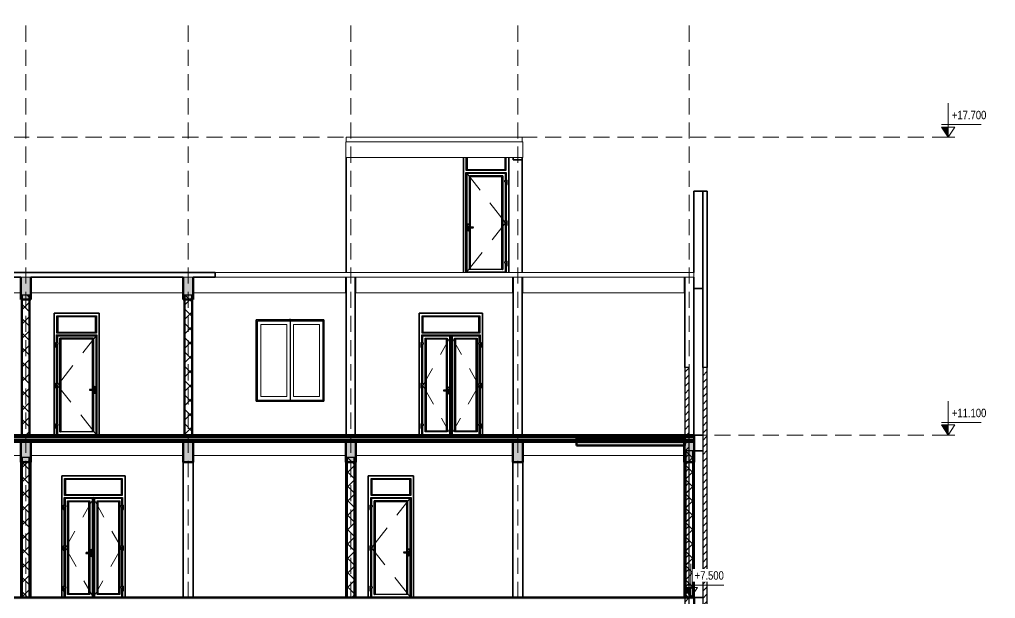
# Model space of a CAD drawing. Header units: millimetres. Extents: x -31177 to 43935, y -145912 to 20306.
# Drawn here: x 22312 to 43935, y 7480 to 20306 of the extents above; entities that cross this region are included whole.
import ezdxf

# ---------------------------------------------------------------- set-up
doc = ezdxf.new("R2010")
doc.units = ezdxf.units.MM
doc.linetypes.add('Centre', pattern=[2381.25, 476.25, -357.1875, 1190.625, -357.1875])
doc.linetypes.add('Hidden', pattern=[535.78125, 357.1875, -178.59375])
for name, color, linetype, lineweight in [('A-DOOR', 2, 'Continuous', 25), ('A-FLOR', 7, 'Continuous', 18), ('A-FLOR-HRAL', 2, 'Continuous', 18), ('A-FLOR-LEVL', 8, 'Continuous', 9), ('A-FLOR-MCUT', 7, 'Continuous', 50), ('A-FLOR-PATT', 8, 'Continuous', 50), ('A-GLAZ', 4, 'Continuous', 25), ('A-WALL', 7, 'Continuous', 35), ('A-WALL-PATT', 8, 'Continuous', 25), ('S-BEAM', 7, 'Continuous', 18), ('S-COLS', 7, 'Continuous', 35), ('S-FNDN', 7, 'Continuous', 18), ('S-GRID', 1, 'Continuous', 9), ('S-STRS', 2, 'Continuous', 25)]:
    doc.layers.add(name, color=color, linetype=linetype, lineweight=lineweight)
doc.styles.add('Arial', font='arial.ttf', dxfattribs={"width": 0.8, "height": 187.5})
pattern_1 = [(45, (3970.77, 5345.39), (-79.5495, 79.5495), [])]
pattern_2 = [(0, (3970.77, 5345.385), (304.8, 76.2), [25.146, -203.454, 25.146, -203.454, -1219.2]), (0, (3970.77, 5345.385), (304.8, 76.2), [-457.2, 25.146, -432.054, 25.146, -203.454, -533.4]), (0, (3970.77, 5345.385), (304.8, 76.2), [-1143, 25.146, -127.254, 25.146, -355.854]), (120, (4085.07, 5383.485), (-218.39114, 225.86454), [25.146, -203.454, 25.146, -203.454, -1219.2]), (120, (4085.07, 5383.485), (-218.39114, 225.86454), [-457.2, 25.146, -432.054, 25.146, -203.454, -533.4]), (120, (4085.07, 5383.485), (-218.39114, 225.86454), [-1143, 25.146, -127.254, 25.146, -355.854]), (240, (4123.17, 5535.885), (-86.40886, -302.06454), [25.146, -203.454, 25.146, -203.454, -1219.2]), (240, (4123.17, 5535.885), (-86.40886, -302.06454), [-457.2, 25.146, -432.054, 25.146, -203.454, -533.4]), (240, (4123.17, 5535.885), (-86.40886, -302.06454), [-1143, 25.146, -127.254, 25.146, -355.854])]
pattern_3 = [(45, (3970.77, 5345.39), (-159.099, 159.099), []), (135, (3970.77, 5345.39), (-159.099, -159.099), [])]

# ---------------------------------------------------------------- blocks, each defined once
blk = doc.blocks.new('CỬA 2 CÁNH EROWINDOW_có ô chết_ - D2_1400x2200-2413861-MẶT CẮT 1-1')
at = {"layer": 'A-DOOR'}
for p, q in [((1811, 2639), (3089, 2639)), ((1811, 2261), (1811, 2639)), ((1811, 2261), (1811, 2639)), ((1811, 2639), (3089, 2639)), ((1821, 2629), (1831, 2619)), ((1821, 2629), (1821, 2271)), ((3079, 2629), (1821, 2629)), ((3069, 2619), (1831, 2619)), ((1831, 2619), (1831, 2281)), ((3079, 2629), (3069, 2619)), ((3069, 2281), (3069, 2619)), ((3079, 2271), (3079, 2629)), ((3089, 2639), (3089, 2261)), ((3089, 2639), (3089, 2261)), ((1813, 2210), (1803, 2220)), ((1803, 2050), (1803, 2220)), ((1803, 2220), (2446, 2220)), ((3089, 2261), (1811, 2261)), ((3089, 2261), (1811, 2261)), ((2436, 2210), (1813, 2210)), ((1813, 2050), (1813, 2210)), ((1821, 2271), (1831, 2281)), ((1821, 2271), (3079, 2271)), ((1823, 2050), (1823, 2200)), ((1823, 2200), (2426, 2200)), ((2426, 2200), (1823, 2200)), ((1823, 2200), (1823, 2050)), ((1831, 2281), (3069, 2281)), ((2426, 2200), (2426, 15)), ((2426, 15), (2426, 2200)), ((2436, 2210), (2446, 2220)), ((2436, 15), (2436, 2210)), ((2446, 2220), (2446, 15)), ((2446, 2200), (2454, 2200)), ((2446, 2200), (2454, 2200)), ((2464, 2210), (2454, 2220)), ((2454, 15), (2454, 2220)), ((2454, 2220), (3097, 2220)), ((3087, 2210), (2464, 2210)), ((2464, 15), (2464, 2210)), ((2474, 15), (2474, 2200)), ((2474, 2200), (3077, 2200)), ((2474, 2200), (2474, 15)), ((3077, 2200), (2474, 2200)), ((3069, 2281), (3079, 2271)), ((3077, 2200), (3077, 2050)), ((3077, 2050), (3077, 2200)), ((3087, 2210), (3097, 2220)), ((3087, 2050), (3087, 2210)), ((3097, 2220), (3097, 2050)), ((1783, 2050), (1823, 2050)), ((1783, 2050), (1783, 2002)), ((1823, 2002), (1783, 2002)), ((1783, 1998), (1783, 1950)), ((1783, 1998), (1803, 1998)), ((1783, 1950), (1803, 1950)), ((1785, 2002), (1785, 1998)), ((1800, 1998), (1800, 2002)), ((1803, 2002), (1803, 2050)), ((1803, 1150), (1803, 2002)), ((1803, 1950), (1803, 1998)), ((1813, 1150), (1813, 2002)), ((1823, 1150), (1823, 2002)), ((1823, 2002), (1823, 1150)), ((1833, 2040), (1833, 2012)), ((1879, 2144), (2370, 2144)), ((1879, 71), (1879, 2144)), ((1879, 71), (1879, 2144)), ((1879, 2144), (2370, 2144)), ((1889, 2134), (1899, 2124)), ((2360, 2134), (1889, 2134)), ((1889, 2134), (1889, 81)), ((2350, 2124), (1899, 2124)), ((1899, 2124), (1899, 91)), ((2350, 2124), (2360, 2134)), ((2350, 995), (2350, 2124)), ((2360, 995), (2360, 2134)), ((2370, 2144), (2370, 1000)), ((2370, 2144), (2370, 1000)), ((2530, 2144), (3033, 2144)), ((2530, 71), (2530, 2144)), ((2530, 2144), (3033, 2144)), ((2530, 71), (2530, 2144)), ((2540, 2134), (2550, 2124)), ((3023, 2134), (2540, 2134)), ((2540, 2134), (2540, 81)), ((3013, 2124), (2550, 2124)), ((2550, 2124), (2550, 91)), ((3013, 2124), (3023, 2134)), ((3013, 91), (3013, 2124)), ((3023, 81), (3023, 2134)), ((3033, 2144), (3033, 71)), ((3033, 2144), (3033, 71)), ((3067, 2012), (3067, 2040)), ((3077, 2050), (3117, 2050)), ((3117, 2002), (3077, 2002)), ((3077, 2002), (3077, 1150)), ((3077, 1150), (3077, 2002)), ((3087, 1150), (3087, 2002)), ((3097, 2050), (3097, 2002)), ((3097, 2002), (3097, 1150)), ((3097, 1998), (3097, 1950)), ((3097, 1998), (3117, 1998)), ((3097, 1950), (3117, 1950)), ((3099, 2002), (3099, 1998)), ((3114, 1998), (3114, 2002)), ((3117, 2002), (3117, 2050)), ((3117, 1950), (3117, 1998)), ((1783, 1150), (1823, 1150)), ((1783, 1150), (1783, 1102)), ((1823, 1102), (1783, 1102)), ((1783, 1098), (1783, 1050)), ((1783, 1098), (1803, 1098)), ((1785, 1102), (1785, 1098)), ((1800, 1098), (1800, 1102)), ((1803, 1102), (1803, 1150)), ((1803, 250), (1803, 1102)), ((1803, 1050), (1803, 1098)), ((1813, 250), (1813, 1102)), ((1823, 250), (1823, 1102)), ((1823, 1102), (1823, 250)), ((1833, 1140), (1833, 1112)), ((3067, 1112), (3067, 1140)), ((3077, 1150), (3117, 1150)), ((3117, 1102), (3077, 1102)), ((3077, 1102), (3077, 250)), ((3077, 250), (3077, 1102)), ((3087, 250), (3087, 1102)), ((3097, 1150), (3097, 1102)), ((3097, 1102), (3097, 250)), ((3097, 1098), (3097, 1050)), ((3097, 1098), (3117, 1098)), ((3099, 1102), (3099, 1098)), ((3114, 1098), (3114, 1102)), ((3117, 1102), (3117, 1150)), ((3117, 1050), (3117, 1098)), ((1783, 1050), (1803, 1050)), ((2360, 995), (2290, 995)), ((2361, 991), (2290, 991)), ((2290, 983), (2361, 983)), ((2290, 979), (2360, 979)), ((2350, 91), (2350, 979)), ((2370, 1000), (2360, 995)), ((2360, 979), (2370, 974)), ((2360, 81), (2360, 979)), ((2371, 996), (2361, 991)), ((2361, 983), (2371, 978)), ((2396, 1000), (2370, 1000)), ((2370, 974), (2396, 974)), ((2370, 974), (2370, 71)), ((2370, 974), (2370, 71)), ((2396, 996), (2371, 996)), ((2371, 978), (2396, 978)), ((2376, 1042), (2376, 1000)), ((2376, 974), (2376, 932)), ((2391, 947), (2391, 958)), ((2393, 960), (2398, 960)), ((2393, 940), (2393, 945)), ((2393, 945), (2393, 940)), ((2398, 945), (2398, 940)), ((2398, 940), (2398, 945)), ((2400, 958), (2400, 947)), ((2416, 932), (2416, 1042)), ((3097, 1050), (3117, 1050)), ((1783, 250), (1823, 250)), ((1783, 250), (1783, 202)), ((1803, 202), (1803, 250)), ((1833, 240), (1833, 212)), ((3067, 212), (3067, 240)), ((3077, 250), (3117, 250)), ((3097, 250), (3097, 202)), ((3117, 202), (3117, 250)), ((1823, 202), (1783, 202)), ((1783, 198), (1783, 150)), ((1783, 198), (1803, 198)), ((1783, 150), (1803, 150)), ((1785, 202), (1785, 198)), ((1800, 198), (1800, 202)), ((1803, 15), (1803, 202)), ((1803, 150), (1803, 198)), ((1813, 15), (1803, 15)), ((1811, 0), (1811, 15)), ((1813, 15), (1813, 202)), ((1823, 15), (1813, 15)), ((1823, 15), (1823, 202)), ((1823, 202), (1823, 15)), ((1823, 15), (2426, 15)), ((1831, 0), (1831, 15)), ((2370, 71), (1879, 71)), ((2370, 71), (1879, 71)), ((1889, 81), (1899, 91)), ((1889, 81), (2360, 81)), ((1899, 91), (2350, 91)), ((2360, 81), (2350, 91)), ((2426, 15), (2436, 15)), ((2446, 15), (2436, 15)), ((2454, 15), (2446, 15)), ((2464, 15), (2454, 15)), ((2474, 15), (2464, 15)), ((2474, 15), (3077, 15)), ((3033, 71), (2530, 71)), ((3033, 71), (2530, 71)), ((2540, 81), (2550, 91)), ((2540, 81), (3023, 81)), ((2550, 91), (3013, 91)), ((3023, 81), (3013, 91)), ((3069, 0), (3069, 15)), ((3117, 202), (3077, 202)), ((3077, 202), (3077, 15)), ((3077, 15), (3077, 202)), ((3077, 15), (3087, 15)), ((3087, 15), (3087, 202)), ((3097, 15), (3087, 15)), ((3089, 15), (3089, 0)), ((3097, 202), (3097, 15)), ((3097, 198), (3097, 150)), ((3097, 198), (3117, 198)), ((3097, 150), (3117, 150)), ((3099, 202), (3099, 198)), ((3114, 198), (3114, 202)), ((3117, 150), (3117, 198))]:
    blk.add_line(p, q, dxfattribs=at)
at = {"layer": 'A-DOOR', "linetype": 'Centre', "lineweight": 18}
for p, q in [((2450, 2200), (1831, 1100)), ((2450, 2200), (3069, 1100)), ((1831, 1100), (2450, 0)), ((3069, 1100), (2450, 0))]:
    blk.add_line(p, q, dxfattribs=at)
at = {"layer": 'A-DOOR', "flags": 128}
for points in [[(2290, 995), (2290, 995), (2289, 995), (2289, 995), (2289, 995), (2288, 995), (2288, 995), (2288, 995), (2287, 994), (2287, 994), (2287, 994), (2287, 994), (2286, 994), (2286, 994), (2286, 994), (2285, 993), (2285, 993), (2285, 993), (2285, 993), (2284, 993), (2284, 992), (2284, 992), (2284, 992), (2284, 992), (2283, 991), (2283, 991), (2283, 991), (2283, 991), (2283, 990), (2283, 990), (2282, 990), (2282, 989), (2282, 989), (2282, 989), (2282, 989), (2282, 988), (2282, 988), (2282, 988), (2282, 987), (2282, 987), (2282, 987), (2282, 986), (2282, 986), (2282, 986), (2282, 985), (2282, 985), (2282, 985), (2282, 984), (2282, 984), (2283, 984), (2283, 984), (2283, 983), (2283, 983), (2283, 983), (2283, 982), (2283, 982), (2284, 982), (2284, 982), (2284, 981), (2284, 981), (2285, 981), (2285, 981), (2285, 981), (2285, 980), (2286, 980), (2286, 980), (2286, 980), (2286, 980), (2287, 980), (2287, 979), (2287, 979), (2288, 979), (2288, 979), (2288, 979), (2288, 979), (2289, 979), (2289, 979), (2289, 979), (2290, 979), (2290, 979)], [(2396, 974), (2396, 974), (2397, 974), (2397, 974), (2398, 974), (2399, 974), (2399, 974), (2400, 974), (2400, 975), (2400, 975), (2401, 975), (2401, 975), (2402, 975), (2402, 976), (2403, 976), (2403, 976), (2404, 976), (2404, 977), (2404, 977), (2405, 977), (2405, 978), (2406, 978), (2406, 979), (2406, 979), (2407, 979), (2407, 980), (2407, 980), (2407, 981), (2408, 981), (2408, 982), (2408, 982), (2408, 983), (2408, 983), (2409, 984), (2409, 984), (2409, 985), (2409, 985), (2409, 986), (2409, 986), (2409, 987), (2409, 987), (2409, 988), (2409, 988), (2409, 989), (2409, 989), (2409, 990), (2408, 990), (2408, 991), (2408, 991), (2408, 992), (2408, 992), (2408, 993), (2407, 993), (2407, 994), (2407, 994), (2406, 995), (2406, 995), (2406, 995), (2405, 996), (2405, 996), (2405, 996), (2404, 997), (2404, 997), (2403, 997), (2403, 998), (2403, 998), (2402, 998), (2402, 998), (2401, 999), (2401, 999), (2400, 999), (2400, 999), (2399, 999), (2399, 1000), (2398, 1000), (2398, 1000), (2397, 1000), (2397, 1000), (2396, 1000), (2396, 1000)]]:
    blk.add_lwpolyline(points, dxfattribs=at)
at = {"layer": 'A-DOOR'}
for centre, radius, start, end in [((1823, 2040), 10, 360, 90), ((1823, 2040), 10, 30, 90), ((1823, 2012), 10, 270, 0), ((1823, 2012), 10, 270, 300), ((1823, 2012), 10, 315, 345), ((3077, 2040), 10, 90, 180), ((3077, 2040), 10, 150, 180), ((3077, 2012), 10, 180, 270), ((3077, 2012), 10, 195, 225), ((1823, 1140), 10, 0, 90), ((1823, 1140), 10, 30, 90), ((1823, 1112), 10, 270, 0), ((1823, 1112), 10, 270, 300), ((1823, 1112), 10, 315, 345), ((3077, 1140), 10, 90, 180), ((3077, 1140), 10, 150, 180), ((3077, 1112), 10, 180, 270), ((3077, 1112), 10, 195, 225), ((2290, 987), 3.66, 90, 270), ((2396, 1042), 20, 0, 180), ((2396, 932), 20, 180, 360), ((2396, 987), 15, 360, 120.3216), ((2396, 987), 15, 239.6784, 0), ((2396, 987), 15, 105, 110.0431), ((2396, 987), 15, 249.9569, 255), ((2393, 958), 2.04, 90, 180), ((2393, 947), 1.99, 180, 268.9596), ((2393, 947), 1.99, 224.4798, 268.9596), ((2396, 1050), 3, 360, 180), ((2396, 1050), 3, 180, 360), ((2396, 987), 3.02, 0, 180), ((2396, 987), 3.02, 135, 150), ((2396, 987), 3.02, 180, 0), ((2396, 987), 3.02, 210, 225), ((2396, 940), 2.5, 180, 0), ((2396, 925), 3, 0, 180), ((2396, 925), 3, 180, 0), ((2396, 987), 15, 90, 95.2302), ((2396, 987), 15, 264.7698, 270), ((2396, 987), 8.66, 270, 90), ((2396, 987), 15, 75, 80.3895), ((2396, 987), 15, 279.6105, 285), ((2398, 958), 2.04, 0, 90), ((2398, 947), 1.99, 271.0404, 0), ((2398, 947), 1.99, 271.0404, 315.5202), ((2396, 987), 15, 60, 65.5028), ((2396, 987), 15, 294.4972, 300), ((2396, 987), 15, 45, 50.5307), ((2396, 987), 15, 309.4693, 315), ((1823, 240), 10, 0, 90), ((1823, 240), 10, 30, 90), ((3077, 240), 10, 90, 180), ((3077, 240), 10, 150, 180), ((1823, 212), 10, 270, 0), ((1823, 212), 10, 270, 300), ((1823, 212), 10, 315, 345), ((3077, 212), 10, 180, 270), ((3077, 212), 10, 195, 225)]:
    blk.add_arc(centre, radius, start, end, dxfattribs=at)
for points in [[(2361, 991), (2361, 991), (2361, 992), (2361, 993), (2360, 994), (2360, 995), (2360, 995)], [(2361, 983), (2361, 983), (2361, 982), (2361, 981), (2360, 979), (2360, 979), (2360, 979)], [(2371, 996), (2371, 996), (2371, 997), (2371, 998), (2370, 999), (2370, 1000), (2370, 1000)], [(2371, 978), (2371, 978), (2371, 977), (2371, 976), (2370, 974), (2370, 974), (2370, 974)]]:
    blk.add_open_spline(points, degree=3, knots=[0, 0, 0, 0, 0.166667, 0.333333, 0.666667, 1, 1, 1, 1], dxfattribs=at)
blk = doc.blocks.new('CỬA 1 CÁNH EROWINDOW_có ô chết_ - D4_1000x2200-V12-MẶT CẮT 1-1')
at = {"layer": 'A-DOOR'}
for p, q in [((30101, 10139), (30979, 10139)), ((30101, 9761), (30101, 10139)), ((30101, 9761), (30101, 10139)), ((30101, 10139), (30979, 10139)), ((30111, 10129), (30121, 10119)), ((30969, 10129), (30111, 10129)), ((30111, 10129), (30111, 9771)), ((30959, 10119), (30121, 10119)), ((30121, 10119), (30121, 9781)), ((30959, 10119), (30969, 10129)), ((30959, 9781), (30959, 10119)), ((30969, 9771), (30969, 10129)), ((30979, 10139), (30979, 9761)), ((30979, 10139), (30979, 9761)), ((30979, 9761), (30101, 9761)), ((30979, 9761), (30101, 9761)), ((30111, 9771), (30121, 9781)), ((30111, 9771), (30969, 9771)), ((30121, 9781), (30959, 9781)), ((30969, 9771), (30959, 9781)), ((30073, 9550), (30113, 9550)), ((30073, 9550), (30073, 9502)), ((30103, 9710), (30093, 9720)), ((30093, 9550), (30093, 9720)), ((30093, 9720), (30987, 9720)), ((30093, 9502), (30093, 9550)), ((30977, 9710), (30103, 9710)), ((30103, 9550), (30103, 9710)), ((30113, 9550), (30113, 9700)), ((30113, 9700), (30967, 9700)), ((30113, 9700), (30113, 9550)), ((30967, 9700), (30113, 9700)), ((30123, 9540), (30123, 9512)), ((30911, 9644), (30169, 9644)), ((30169, 9644), (30169, 7571)), ((30169, 9644), (30911, 9644)), ((30169, 7571), (30169, 9644)), ((30179, 7571), (30179, 9634)), ((30179, 9634), (30901, 9634)), ((30179, 9634), (30189, 9624)), ((30891, 9624), (30189, 9624)), ((30189, 9624), (30189, 7571)), ((30901, 9634), (30891, 9624)), ((30891, 8508), (30891, 9624)), ((30901, 8508), (30901, 9634)), ((30911, 9644), (30911, 8513)), ((30911, 9644), (30911, 8513)), ((30967, 9700), (30967, 7515)), ((30967, 7515), (30967, 9700)), ((30977, 9710), (30987, 9720)), ((30977, 7515), (30977, 9710)), ((30987, 9720), (30987, 7515)), ((30113, 9502), (30073, 9502)), ((30073, 9498), (30073, 9450)), ((30073, 9498), (30093, 9498)), ((30073, 9450), (30093, 9450)), ((30076, 9502), (30076, 9498)), ((30091, 9498), (30091, 9502)), ((30093, 8650), (30093, 9502)), ((30093, 9450), (30093, 9498)), ((30103, 8650), (30103, 9502)), ((30113, 8650), (30113, 9502)), ((30113, 9502), (30113, 8650)), ((30073, 8650), (30113, 8650)), ((30073, 8650), (30073, 8602)), ((30093, 8602), (30093, 8650)), ((30113, 8602), (30073, 8602)), ((30073, 8598), (30073, 8550)), ((30073, 8598), (30093, 8598)), ((30073, 8550), (30093, 8550)), ((30076, 8602), (30076, 8598)), ((30091, 8598), (30091, 8602)), ((30093, 7750), (30093, 8602)), ((30093, 8550), (30093, 8598)), ((30103, 7750), (30103, 8602)), ((30113, 7750), (30113, 8602)), ((30113, 8602), (30113, 7750)), ((30123, 8640), (30123, 8612)), ((30901, 8508), (30831, 8508)), ((30902, 8504), (30831, 8504)), ((30831, 8496), (30902, 8496)), ((30831, 8492), (30901, 8492)), ((30891, 7571), (30891, 8492)), ((30911, 8513), (30901, 8508)), ((30901, 8492), (30911, 8487)), ((30901, 7571), (30901, 8492)), ((30912, 8509), (30902, 8504)), ((30902, 8496), (30912, 8491)), ((30937, 8513), (30911, 8513)), ((30911, 8487), (30937, 8487)), ((30911, 8487), (30911, 7571)), ((30911, 8487), (30911, 7571)), ((30937, 8509), (30912, 8509)), ((30912, 8491), (30937, 8491)), ((30917, 8555), (30917, 8513)), ((30917, 8487), (30917, 8445)), ((30933, 8460), (30933, 8471)), ((30934, 8453), (30934, 8458)), ((30934, 8458), (30934, 8453)), ((30935, 8473), (30939, 8473)), ((30940, 8458), (30940, 8453)), ((30940, 8453), (30940, 8458)), ((30941, 8471), (30941, 8460)), ((30957, 8445), (30957, 8555)), ((30073, 7750), (30113, 7750)), ((30073, 7750), (30073, 7702)), ((30113, 7702), (30073, 7702)), ((30073, 7698), (30073, 7650)), ((30073, 7698), (30093, 7698)), ((30073, 7650), (30093, 7650)), ((30076, 7702), (30076, 7698)), ((30091, 7698), (30091, 7702)), ((30093, 7702), (30093, 7750)), ((30093, 7515), (30093, 7702)), ((30093, 7650), (30093, 7698)), ((30103, 7515), (30103, 7702)), ((30113, 7515), (30113, 7702)), ((30113, 7702), (30113, 7515)), ((30123, 7740), (30123, 7712)), ((30169, 7571), (30179, 7571)), ((30911, 7571), (30169, 7571)), ((30911, 7571), (30901, 7571)), ((30103, 7515), (30093, 7515)), ((30101, 7500), (30101, 7515)), ((30113, 7515), (30103, 7515)), ((30113, 7515), (30967, 7515)), ((30121, 7500), (30121, 7515)), ((30959, 7500), (30959, 7515)), ((30967, 7515), (30977, 7515)), ((30987, 7515), (30977, 7515)), ((30979, 7515), (30979, 7500))]:
    blk.add_line(p, q, dxfattribs=at)
at = {"layer": 'A-DOOR', "linetype": 'Centre', "lineweight": 18}
for p, q in [((30967, 9700), (30113, 8600)), ((30113, 8600), (30967, 7515))]:
    blk.add_line(p, q, dxfattribs=at)
at = {"layer": 'A-DOOR', "flags": 128}
for points in [[(30831, 8508), (30831, 8508), (30830, 8508), (30830, 8508), (30830, 8508), (30829, 8508), (30829, 8508), (30829, 8508), (30828, 8508), (30828, 8507), (30828, 8507), (30828, 8507), (30827, 8507), (30827, 8507), (30827, 8507), (30826, 8507), (30826, 8506), (30826, 8506), (30826, 8506), (30825, 8506), (30825, 8506), (30825, 8505), (30825, 8505), (30825, 8505), (30824, 8505), (30824, 8504), (30824, 8504), (30824, 8504), (30824, 8503), (30824, 8503), (30824, 8503), (30823, 8503), (30823, 8502), (30823, 8502), (30823, 8502), (30823, 8501), (30823, 8501), (30823, 8501), (30823, 8500), (30823, 8500), (30823, 8500), (30823, 8499), (30823, 8499), (30823, 8499), (30823, 8498), (30823, 8498), (30823, 8498), (30823, 8498), (30823, 8497), (30824, 8497), (30824, 8497), (30824, 8496), (30824, 8496), (30824, 8496), (30824, 8496), (30825, 8495), (30825, 8495), (30825, 8495), (30825, 8495), (30825, 8494), (30826, 8494), (30826, 8494), (30826, 8494), (30826, 8493), (30827, 8493), (30827, 8493), (30827, 8493), (30827, 8493), (30828, 8493), (30828, 8493), (30828, 8492), (30829, 8492), (30829, 8492), (30829, 8492), (30830, 8492), (30830, 8492), (30830, 8492), (30831, 8492), (30831, 8492), (30831, 8492)], [(30937, 8487), (30938, 8487), (30938, 8487), (30939, 8487), (30939, 8487), (30940, 8487), (30940, 8487), (30941, 8488), (30941, 8488), (30942, 8488), (30942, 8488), (30943, 8488), (30943, 8488), (30943, 8489), (30944, 8489), (30944, 8489), (30945, 8490), (30945, 8490), (30946, 8490), (30946, 8491), (30946, 8491), (30947, 8491), (30947, 8492), (30947, 8492), (30948, 8493), (30948, 8493), (30948, 8493), (30948, 8494), (30949, 8494), (30949, 8495), (30949, 8495), (30949, 8496), (30949, 8496), (30950, 8497), (30950, 8497), (30950, 8498), (30950, 8498), (30950, 8499), (30950, 8499), (30950, 8500), (30950, 8500), (30950, 8501), (30950, 8501), (30950, 8502), (30950, 8502), (30950, 8503), (30950, 8503), (30949, 8504), (30949, 8504), (30949, 8505), (30949, 8505), (30949, 8506), (30948, 8506), (30948, 8507), (30948, 8507), (30948, 8508), (30947, 8508), (30947, 8508), (30947, 8509), (30946, 8509), (30946, 8510), (30945, 8510), (30945, 8510), (30945, 8511), (30944, 8511), (30944, 8511), (30943, 8511), (30943, 8512), (30942, 8512), (30942, 8512), (30941, 8512), (30941, 8512), (30940, 8513), (30940, 8513), (30939, 8513), (30939, 8513), (30938, 8513), (30938, 8513), (30937, 8513), (30937, 8513)]]:
    blk.add_lwpolyline(points, dxfattribs=at)
at = {"layer": 'A-DOOR'}
for centre, radius, start, end in [((30113, 9540), 10, 0, 90), ((30113, 9540), 10, 30, 90), ((30113, 9512), 10, 270, 0), ((30113, 9512), 10, 270, 300), ((30113, 9512), 10, 315, 345), ((30113, 8640), 10, 0, 90), ((30113, 8640), 10, 30, 90), ((30113, 8612), 10, 270, 0), ((30113, 8612), 10, 270, 300), ((30113, 8612), 10, 315, 345), ((30831, 8500), 3.66, 90, 270), ((30937, 8555), 20, 0, 180), ((30937, 8445), 20, 180, 0), ((30937, 8500), 15, 0, 120.3216), ((30937, 8500), 15, 239.6784, 0), ((30937, 8500), 15, 105, 110.0431), ((30937, 8500), 15, 249.9569, 255), ((30935, 8471), 2.04, 90, 180), ((30934, 8460), 1.99, 180, 268.9596), ((30934, 8460), 1.99, 224.4798, 268.9596), ((30937, 8563), 3, 0, 180), ((30937, 8563), 3, 180, 0), ((30937, 8500), 3.02, 0, 180), ((30937, 8500), 3.02, 135, 150), ((30937, 8500), 3.02, 180, 0), ((30937, 8500), 3.02, 210, 225), ((30937, 8453), 2.5, 180, 0), ((30937, 8438), 3, 0, 180), ((30937, 8438), 3, 180, 0), ((30937, 8500), 15, 90, 95.2302), ((30937, 8500), 15, 264.7698, 270), ((30937, 8500), 8.66, 270, 90), ((30939, 8471), 2.04, 0, 90), ((30937, 8500), 15, 75, 80.3895), ((30937, 8500), 15, 279.6105, 285), ((30940, 8460), 1.99, 271.0404, 0), ((30940, 8460), 1.99, 271.0404, 315.5202), ((30937, 8500), 15, 60, 65.5028), ((30937, 8500), 15, 294.4972, 300), ((30937, 8500), 15, 45, 50.5307), ((30937, 8500), 15, 309.4693, 315), ((30113, 7740), 10, 0, 90), ((30113, 7740), 10, 30, 90), ((30113, 7712), 10, 270, 0), ((30113, 7712), 10, 270, 300), ((30113, 7712), 10, 315, 345)]:
    blk.add_arc(centre, radius, start, end, dxfattribs=at)
for points in [[(30902, 8504), (30902, 8504), (30902, 8505), (30902, 8506), (30901, 8508), (30901, 8508), (30901, 8508)], [(30902, 8496), (30902, 8496), (30902, 8495), (30902, 8494), (30901, 8492), (30901, 8492), (30901, 8492)], [(30912, 8509), (30912, 8509), (30912, 8510), (30912, 8511), (30911, 8513), (30911, 8513), (30911, 8513)], [(30912, 8491), (30912, 8491), (30912, 8490), (30912, 8489), (30911, 8487), (30911, 8487), (30911, 8487)]]:
    blk.add_open_spline(points, degree=3, knots=[0, 0, 0, 0, 0.166667, 0.333333, 0.666667, 1, 1, 1, 1], dxfattribs=at)
blk = doc.blocks.new('CUA SO 2 CANH NHOM KINH O O THOANG - S1_1500x1800-2404851-MẶT CẮT 1-1')
at = {"layer": 'A-GLAZ', "lineweight": 18}
for p, q in [((9483.004805, 11875), (9483.004805, 13625)), ((9483.004805, 13625), (10933.004805, 13625)), ((10208.004805, 11875), (10208.004805, 13625)), ((10208.004805, 13625), (10208.004805, 11875)), ((10933.004805, 13625), (10933.004805, 11875)), ((9559.004805, 11951), (9559.004805, 13549)), ((9559.004805, 13549), (10132.004805, 13549)), ((10132.004805, 13549), (10132.004805, 11951)), ((10284.004805, 11951), (10284.004805, 13549)), ((10284.004805, 13549), (10857.004805, 13549)), ((10857.004805, 13549), (10857.004805, 11951)), ((10132.004805, 11951), (9559.004805, 11951)), ((10857.004805, 11951), (10284.004805, 11951)), ((10933.004805, 11875), (9483.004805, 11875))]:
    blk.add_line(p, q, dxfattribs=at)
at = {"layer": 'A-GLAZ'}
for q in [(10208.004805, 13675), (10208.004805, 11850)]:
    blk.add_line((10208.004805, 13650), q, dxfattribs=at)
blk = doc.blocks.new('Railing - 150mm-V14-MẶT CẮT 1-1')
at = {"layer": 'A-FLOR-HRAL'}
blk.add_line((33240, 14550), (33237, 14550), dxfattribs=at)
blk = doc.blocks.new('Railing - Railing-2370603-MẶT CẮT 1-1')
blk.add_blockref('Railing - 150mm-V14-MẶT CẮT 1-1', (0, 0))
blk = doc.blocks.new('CỬA 1 CÁNH EROWINDOW_có ô chết_ - D4_1000x2200-V15-MẶT CẮT 1-1')
at = {"layer": 'A-DOOR'}
for p, q in [((32211, 16961), (32211, 17250)), ((32211, 16961), (32211, 17250)), ((32221, 17250), (32221, 16971)), ((32231, 17250), (32231, 16981)), ((33069, 16981), (33069, 17250)), ((33079, 16971), (33079, 17250)), ((33089, 17250), (33089, 16961)), ((33089, 17250), (33089, 16961)), ((32203, 16920), (33097, 16920)), ((32203, 16920), (32213, 16910)), ((32203, 14715), (32203, 16920)), ((33089, 16961), (32211, 16961)), ((33089, 16961), (32211, 16961)), ((33087, 16910), (32213, 16910)), ((32213, 16910), (32213, 14715)), ((32231, 16981), (32221, 16971)), ((32221, 16971), (33079, 16971)), ((32223, 16900), (33077, 16900)), ((32223, 14715), (32223, 16900)), ((33077, 16900), (32223, 16900)), ((32223, 16900), (32223, 14715)), ((32231, 16981), (33069, 16981)), ((33069, 16981), (33079, 16971)), ((33077, 16900), (33077, 16750)), ((33077, 16750), (33077, 16900)), ((33097, 16920), (33087, 16910)), ((33087, 16910), (33087, 16750)), ((33097, 16920), (33097, 16750)), ((32279, 15713), (32279, 16844)), ((33021, 16844), (32279, 16844)), ((32279, 15713), (32279, 16844)), ((32279, 16844), (33021, 16844)), ((32299, 16824), (32289, 16834)), ((32289, 16834), (32289, 15708)), ((32289, 16834), (33011, 16834)), ((32299, 16824), (32299, 15708)), ((33001, 16824), (32299, 16824)), ((33001, 16824), (33011, 16834)), ((33001, 14771), (33001, 16824)), ((33011, 16834), (33011, 14771)), ((33021, 14771), (33021, 16844)), ((33021, 16844), (33021, 14771)), ((33067, 16712), (33067, 16740)), ((33077, 16750), (33117, 16750)), ((33117, 16702), (33077, 16702)), ((33077, 16702), (33077, 15850)), ((33077, 15850), (33077, 16702)), ((33087, 16702), (33087, 15850)), ((33097, 16750), (33097, 16702)), ((33097, 16702), (33097, 15850)), ((33097, 16698), (33097, 16650)), ((33097, 16698), (33117, 16698)), ((33097, 16650), (33117, 16650)), ((33100, 16702), (33100, 16698)), ((33115, 16698), (33115, 16702)), ((33117, 16702), (33117, 16750)), ((33117, 16650), (33117, 16698)), ((33067, 15812), (33067, 15840)), ((33077, 15850), (33117, 15850)), ((33117, 15802), (33077, 15802)), ((33077, 15802), (33077, 14950)), ((33077, 14950), (33077, 15802)), ((33087, 15802), (33087, 14950)), ((33097, 15850), (33097, 15802)), ((33097, 15802), (33097, 14950)), ((33097, 15798), (33097, 15750)), ((33097, 15798), (33117, 15798)), ((33100, 15802), (33100, 15798)), ((33115, 15798), (33115, 15802)), ((33117, 15802), (33117, 15850)), ((33117, 15750), (33117, 15798)), ((32233, 15755), (32233, 15645)), ((32249, 15660), (32249, 15671)), ((32250, 15653), (32250, 15658)), ((32250, 15658), (32250, 15653)), ((32251, 15673), (32255, 15673)), ((32279, 15713), (32253, 15713)), ((32278, 15709), (32253, 15709)), ((32253, 15691), (32278, 15691)), ((32253, 15687), (32279, 15687)), ((32256, 15658), (32256, 15653)), ((32256, 15653), (32256, 15658)), ((32257, 15671), (32257, 15660)), ((32273, 15713), (32273, 15755)), ((32273, 15645), (32273, 15687)), ((32288, 15704), (32278, 15709)), ((32278, 15691), (32288, 15696)), ((32289, 15708), (32279, 15713)), ((32279, 15687), (32289, 15692)), ((32279, 14771), (32279, 15687)), ((32279, 14771), (32279, 15687)), ((32359, 15704), (32288, 15704)), ((32288, 15696), (32359, 15696)), ((32359, 15708), (32289, 15708)), ((32289, 15692), (32359, 15692)), ((32289, 15692), (32289, 14771)), ((32299, 15692), (32299, 14771)), ((33097, 15750), (33117, 15750)), ((33067, 14912), (33067, 14940)), ((33077, 14950), (33117, 14950)), ((33097, 14950), (33097, 14902)), ((33117, 14902), (33117, 14950)), ((32213, 14715), (32203, 14715)), ((32211, 14700), (32211, 14715)), ((32213, 14715), (32223, 14715)), ((32223, 14715), (33077, 14715)), ((32231, 14715), (32231, 14700)), ((32289, 14771), (32279, 14771)), ((33021, 14771), (32279, 14771)), ((33011, 14771), (33021, 14771)), ((33069, 14715), (33069, 14700)), ((33117, 14902), (33077, 14902)), ((33077, 14902), (33077, 14715)), ((33077, 14715), (33077, 14902)), ((33087, 14715), (33077, 14715)), ((33087, 14902), (33087, 14715)), ((33097, 14715), (33087, 14715)), ((33089, 14715), (33089, 14700)), ((33097, 14902), (33097, 14715)), ((33097, 14898), (33097, 14850)), ((33097, 14898), (33117, 14898)), ((33097, 14850), (33117, 14850)), ((33100, 14902), (33100, 14898)), ((33115, 14898), (33115, 14902)), ((33117, 14850), (33117, 14898))]:
    blk.add_line(p, q, dxfattribs=at)
at = {"layer": 'A-DOOR', "linetype": 'Centre', "lineweight": 18}
for p, q in [((32223, 16900), (33077, 15800)), ((33077, 15800), (32223, 14715))]:
    blk.add_line(p, q, dxfattribs=at)
at = {"layer": 'A-DOOR', "flags": 128}
for points in [[(32253, 15713), (32252, 15713), (32252, 15713), (32251, 15713), (32251, 15713), (32250, 15713), (32250, 15713), (32249, 15712), (32249, 15712), (32248, 15712), (32248, 15712), (32247, 15712), (32247, 15712), (32247, 15711), (32246, 15711), (32246, 15711), (32245, 15710), (32245, 15710), (32244, 15710), (32244, 15709), (32244, 15709), (32243, 15709), (32243, 15708), (32243, 15708), (32242, 15707), (32242, 15707), (32242, 15707), (32242, 15706), (32241, 15706), (32241, 15705), (32241, 15705), (32241, 15704), (32241, 15704), (32240, 15703), (32240, 15703), (32240, 15702), (32240, 15702), (32240, 15701), (32240, 15701), (32240, 15700), (32240, 15700), (32240, 15699), (32240, 15699), (32240, 15698), (32240, 15698), (32240, 15697), (32240, 15697), (32241, 15696), (32241, 15696), (32241, 15695), (32241, 15695), (32241, 15694), (32242, 15694), (32242, 15693), (32242, 15693), (32242, 15692), (32243, 15692), (32243, 15692), (32243, 15691), (32244, 15691), (32244, 15690), (32245, 15690), (32245, 15690), (32245, 15689), (32246, 15689), (32246, 15689), (32247, 15689), (32247, 15688), (32248, 15688), (32248, 15688), (32249, 15688), (32249, 15688), (32250, 15687), (32250, 15687), (32251, 15687), (32251, 15687), (32252, 15687), (32252, 15687), (32253, 15687), (32253, 15687)], [(32359, 15692), (32359, 15692), (32360, 15692), (32360, 15692), (32360, 15692), (32361, 15692), (32361, 15692), (32361, 15692), (32362, 15692), (32362, 15693), (32362, 15693), (32362, 15693), (32363, 15693), (32363, 15693), (32363, 15693), (32364, 15693), (32364, 15694), (32364, 15694), (32364, 15694), (32365, 15694), (32365, 15694), (32365, 15695), (32365, 15695), (32365, 15695), (32366, 15695), (32366, 15696), (32366, 15696), (32366, 15696), (32366, 15697), (32366, 15697), (32366, 15697), (32367, 15697), (32367, 15698), (32367, 15698), (32367, 15698), (32367, 15699), (32367, 15699), (32367, 15699), (32367, 15700), (32367, 15700), (32367, 15700), (32367, 15701), (32367, 15701), (32367, 15701), (32367, 15702), (32367, 15702), (32367, 15702), (32367, 15702), (32367, 15703), (32366, 15703), (32366, 15703), (32366, 15704), (32366, 15704), (32366, 15704), (32366, 15704), (32365, 15705), (32365, 15705), (32365, 15705), (32365, 15705), (32365, 15706), (32364, 15706), (32364, 15706), (32364, 15706), (32364, 15707), (32363, 15707), (32363, 15707), (32363, 15707), (32363, 15707), (32362, 15707), (32362, 15707), (32362, 15708), (32361, 15708), (32361, 15708), (32361, 15708), (32360, 15708), (32360, 15708), (32360, 15708), (32359, 15708), (32359, 15708), (32359, 15708)]]:
    blk.add_lwpolyline(points, dxfattribs=at)
at = {"layer": 'A-DOOR'}
for centre, radius, start, end in [((33077, 16740), 10, 90, 180), ((33077, 16740), 10, 150, 180), ((33077, 16712), 10, 180, 270), ((33077, 16712), 10, 195, 225), ((33077, 15840), 10, 90, 180), ((33077, 15840), 10, 150, 180), ((33077, 15812), 10, 180, 270), ((33077, 15812), 10, 195, 225), ((32253, 15755), 20, 0, 180), ((32253, 15645), 20, 180, 0), ((32253, 15700), 15, 59.6784, 180), ((32253, 15700), 15, 180, 300.3216), ((32253, 15700), 15, 129.4693, 135), ((32253, 15700), 15, 225, 230.5307), ((32253, 15700), 8.66, 90, 270), ((32253, 15700), 15, 114.4972, 120), ((32253, 15700), 15, 240, 245.5028), ((32253, 15700), 15, 99.6105, 105), ((32253, 15700), 15, 255, 260.3895), ((32251, 15671), 2.04, 90, 180), ((32250, 15660), 1.99, 180, 268.9596), ((32250, 15660), 1.99, 224.4798, 268.9596), ((32253, 15763), 3, 0, 180), ((32253, 15763), 3, 180, 0), ((32253, 15700), 3.02, 0, 180), ((32253, 15700), 3.02, 180, 0), ((32253, 15638), 3, 0, 180), ((32253, 15638), 3, 180, 0), ((32253, 15653), 2.5, 180, 0), ((32253, 15700), 15, 84.7698, 90), ((32253, 15700), 15, 270, 275.2302), ((32253, 15700), 3.02, 38.6516, 45), ((32253, 15700), 3.02, 315, 321.3484), ((32255, 15671), 2.04, 0, 90), ((32256, 15660), 1.99, 271.0404, 0), ((32256, 15660), 1.99, 271.0404, 315.5202), ((32253, 15700), 15, 69.9569, 75), ((32253, 15700), 15, 285, 290.0431), ((32359, 15700), 3.66, 270, 90), ((33077, 14940), 10, 90, 180), ((33077, 14940), 10, 150, 180), ((33077, 14912), 10, 180, 270), ((33077, 14912), 10, 195, 225)]:
    blk.add_arc(centre, radius, start, end, dxfattribs=at)
for points in [[(32279, 15713), (32279, 15713), (32279, 15713), (32278, 15711), (32278, 15709), (32278, 15709)], [(32279, 15687), (32279, 15687), (32279, 15687), (32278, 15689), (32278, 15691), (32278, 15691)], [(32289, 15708), (32289, 15708), (32289, 15708), (32288, 15706), (32288, 15704), (32288, 15704)], [(32289, 15692), (32289, 15692), (32289, 15692), (32288, 15694), (32288, 15696), (32288, 15696)]]:
    blk.add_open_spline(points, degree=3, dxfattribs=at)
blk = doc.blocks.new('M_Concrete-Rectangular-Column - COT220X300-V17-MẶT CẮT 1-1')
at = {"layer": 'S-COLS'}
for p, q in [((4240, 10500), (4240, 7500)), ((4460, 10500), (4460, 7500))]:
    blk.add_line(p, q, dxfattribs=at)
blk = doc.blocks.new('M_Concrete-Rectangular-Column - COT200X250-V19-MẶT CẮT 1-1')
at = {"layer": 'S-COLS'}
for p, q in [((7950, 14600), (7950, 11100)), ((8150, 14600), (8150, 11100))]:
    blk.add_line(p, q, dxfattribs=at)
blk = doc.blocks.new('M_Concrete-Rectangular-Column - COT200X250-V22-MẶT CẮT 1-1')
at = {"layer": 'S-COLS'}
for p, q in [((37050, 14600), (37050, 12600)), ((37250, 14600), (37250, 11100))]:
    blk.add_line(p, q, dxfattribs=at)
blk = doc.blocks.new('M_Concrete-Rectangular-Column - COT200X200-2391841-MẶT CẮT 1-1')
at = {"layer": 'S-COLS'}
blk.add_line((33450, 17250), (33450, 17200), dxfattribs=at)
blk = doc.blocks.new('Level - 000_-1742766-MẶT CẮT 1-1')
at = {"layer": 'A-FLOR-LEVL'}
blk.add_hatch(color=256, dxfattribs=at).paths.add_polyline_path([(37186, 4125), (37186, 3900), (37036, 4125)])
for p, q in [((37186, 3900), (37186, 4650)), ((37036, 4177), (37915, 4177)), ((37186, 3900), (37036, 4125)), ((37036, 4125), (37336, 4125)), ((37186, 4125), (37036, 4125)), ((37036, 4125), (37186, 3900)), ((37186, 3900), (37336, 4125)), ((37186, 3900), (37186, 4125)), ((37036, 3900), (37336, 3900))]:
    blk.add_line(p, q, dxfattribs=at)

msp = doc.modelspace()

# ---------------------------------------------------------------- hatches: boundary and pattern name
at = {"layer": 'A-FLOR'}
msp.add_hatch(color=8, dxfattribs=at).paths.add_polyline_path([(36979.2, 11050), (37050, 11050), (37050, 11070), (34650, 11070), (34650, 11050), (36789.3, 11050)])
at = {"layer": 'A-FLOR-PATT'}
for points in [[(37169.1, 11060), (37255.7, 11060), (37255.7, 11100), (450, 11100), (450, 11060), (37074.1, 11060)], [(450, 10960), (37255.7, 10960), (37255.7, 11060), (450, 11060), (450, 11002.3)], [(34890.2, 10950), (37050, 10950), (37050, 11050), (34650, 11050), (34650, 10950)], [(37169.1, 7460), (37255.7, 7460), (37255.7, 7500), (450, 7500), (450, 7460), (36979.2, 7460)]]:
    msp.add_hatch(color=256, dxfattribs=at).paths.add_polyline_path(points)
at = {"layer": 'A-FLOR-PATT', "lineweight": 18}
for points in [[(37169.1, 10950), (37255.7, 10950), (37255.7, 10960), (450, 10960), (450, 10950), (36789.3, 10950)], [(36789.3, 10870), (37050, 10870), (37050, 10950), (34650, 10950), (34650, 10870), (36409.5, 10870)]]:
    msp.add_hatch(color=256, dxfattribs=at).paths.add_polyline_path(points)
at = {"layer": 'A-WALL-PATT', "lineweight": 18}
h = msp.add_hatch(dxfattribs=at)
h.set_pattern_fill('FP_1', color=256, style=0, pattern_type=2)
h.set_pattern_definition(pattern_2)
h.paths.add_polyline_path([(22356.7, 11100), (22365, 11100), (22365, 14200), (22350, 14200), (22350, 11100)])
h = msp.add_hatch(dxfattribs=at)
h.set_pattern_fill('FP_2', color=256, style=0, pattern_type=2)
h.set_pattern_definition(pattern_3)
h.paths.add_polyline_path([(22365, 11100), (22535, 11100), (22535, 14200), (22365, 14200), (22365, 11617.7)])
h = msp.add_hatch(dxfattribs=at)
h.set_pattern_fill('FP_1', color=256, style=0, pattern_type=2)
h.set_pattern_definition(pattern_2)
h.paths.add_polyline_path([(22535, 11100), (22550, 11100), (22550, 14200), (22535, 14200), (22535, 11617.7)])
h = msp.add_hatch(dxfattribs=at)
h.set_pattern_fill('FP_1', color=256, style=0, pattern_type=2)
h.set_pattern_definition(pattern_2)
h.paths.add_polyline_path([(25965, 11100), (25965, 14200), (25950, 14200), (25950, 11100)])
h = msp.add_hatch(dxfattribs=at)
h.set_pattern_fill('FP_2', color=256, style=0, pattern_type=2)
h.set_pattern_definition(pattern_3)
h.paths.add_polyline_path([(26135, 11100), (26135, 14200), (25965, 14200), (25965, 11100)])
h = msp.add_hatch(dxfattribs=at)
h.set_pattern_fill('FP_1', color=256, style=0, pattern_type=2)
h.set_pattern_definition(pattern_2)
h.paths.add_polyline_path([(26150, 11100), (26150, 14200), (26135, 14200), (26135, 11100)])
h = msp.add_hatch(dxfattribs=at)
h.set_pattern_fill('FP_3', color=256, style=0, pattern_type=2)
h.set_pattern_definition(pattern_1)
h.paths.add_polyline_path([(37150, 0), (37150, 12600), (37050, 12600), (37050, 0), (37074.1, 0)])
h = msp.add_hatch(dxfattribs=at)
h.set_pattern_fill('FP_3', color=256, style=0, pattern_type=2)
h.set_pattern_definition(pattern_1)
h.paths.add_polyline_path([(37548.9, 0), (37550, 0), (37550, 12600), (37450, 12600), (37450, 0)])
h = msp.add_hatch(dxfattribs=at)
h.set_pattern_fill('FP_1', color=256, style=0, pattern_type=2)
h.set_pattern_definition(pattern_2)
h.paths.add_polyline_path([(22365, 7500), (22365, 10600), (22350, 10600), (22350, 7500), (22356.7, 7500)])
h = msp.add_hatch(dxfattribs=at)
h.set_pattern_fill('FP_2', color=256, style=0, pattern_type=2)
h.set_pattern_definition(pattern_3)
h.paths.add_polyline_path([(22365, 7500), (22535, 7500), (22535, 10600), (22365, 10600), (22365, 7617.6)])
h = msp.add_hatch(dxfattribs=at)
h.set_pattern_fill('FP_1', color=256, style=0, pattern_type=2)
h.set_pattern_definition(pattern_2)
h.paths.add_polyline_path([(22535, 7500), (22550, 7500), (22550, 10600), (22535, 10600), (22535, 7617.6)])
h = msp.add_hatch(dxfattribs=at)
h.set_pattern_fill('FP_1', color=256, style=0, pattern_type=2)
h.set_pattern_definition(pattern_2)
h.paths.add_polyline_path([(29565, 7500), (29565, 10600), (29550, 10600), (29550, 7500)])
h = msp.add_hatch(dxfattribs=at)
h.set_pattern_fill('FP_2', color=256, style=0, pattern_type=2)
h.set_pattern_definition(pattern_3)
h.paths.add_polyline_path([(29573, 7500), (29735, 7500), (29735, 10600), (29565, 10600), (29565, 7500)])
h = msp.add_hatch(dxfattribs=at)
h.set_pattern_fill('FP_1', color=256, style=0, pattern_type=2)
h.set_pattern_definition(pattern_2)
h.paths.add_polyline_path([(29735, 7500), (29750, 7500), (29750, 10600), (29735, 10600), (29735, 7617.6)])
h = msp.add_hatch(dxfattribs=at)
h.set_pattern_fill('FP_1', color=256, style=0, pattern_type=2)
h.set_pattern_definition(pattern_2)
h.paths.add_polyline_path([(37050, 7500), (37065, 7500), (37065, 10750), (37050, 10750), (37050, 7617.6)])
h = msp.add_hatch(dxfattribs=at)
h.set_pattern_fill('FP_2', color=256, style=0, pattern_type=2)
h.set_pattern_definition(pattern_3)
h.paths.add_polyline_path([(37169.1, 7500), (37235, 7500), (37235, 10750), (37065, 10750), (37065, 7500), (37074.1, 7500)])
h = msp.add_hatch(dxfattribs=at)
h.set_pattern_fill('FP_1', color=256, style=0, pattern_type=2)
h.set_pattern_definition(pattern_2)
h.paths.add_polyline_path([(37250, 7500), (37250, 10750), (37235, 10750), (37235, 7500)])
at = {"layer": 'S-BEAM'}
for points in [[(22560, 14100), (22560, 14600), (22340, 14600), (22340, 14100)], [(26160, 14100), (26160, 14600), (25940, 14600), (25940, 14100)], [(22560, 10500), (22560, 11000), (22340, 11000), (22340, 10500)], [(26160, 10500), (26160, 11000), (25940, 11000), (25940, 10500)], [(29540, 10500), (29760, 10500), (29760, 11000), (29540, 11000)], [(33371, 10500), (33460, 10500), (33460, 11000), (33240, 11000), (33240, 10500), (33276.1, 10500)], [(37250, 10500), (37260, 10500), (37260, 11000), (37040, 11000), (37040, 10500), (37169.1, 10500)]]:
    msp.add_hatch(color=8, dxfattribs=at).paths.add_polyline_path(points)

# ---------------------------------------------------------------- linework, layer by layer
at = {"layer": 'A-FLOR', "color": 7, "lineweight": 50}
for p, q in [((37255.7, 11100), (450, 11100)), ((37050, 11070), (34650, 11070)), ((34650, 11070), (34650, 10870)), ((37050, 10870), (37050, 11070)), ((37255.7, 10950), (37255.7, 11100)), ((450, 10950), (37255.7, 10950)), ((34650, 10870), (37050, 10870)), ((37255.7, 7500), (450, 7500)), ((37255.7, 7350), (37255.7, 7500))]:
    msp.add_line(p, q, dxfattribs=at)
at = {"layer": 'A-FLOR'}
for p, q in [((22340, 10870), (22327.3, 10870)), ((22572.7, 10870), (22560, 10870)), ((37270, 10950), (37260, 10950)), ((37255.7, 7500), (37259.9, 7500)), ((37260, 7500), (37264.5, 7500))]:
    msp.add_line(p, q, dxfattribs=at)
at = {"layer": 'A-FLOR-LEVL', "linetype": 'Hidden'}
for p, q in [((42885.7, 17700), (-9566.5, 17700)), ((42885.7, 11100), (-9566.5, 11100)), ((37186.2, 7500), (-9566.5, 7500))]:
    msp.add_line(p, q, dxfattribs=at)
at = {"layer": 'A-FLOR-MCUT'}
for p, q in [((37255.7, 11060), (450, 11060)), ((37050, 11050), (34650, 11050)), ((37255.7, 10960), (450, 10960))]:
    msp.add_line(p, q, dxfattribs=at)
at = {"layer": 'A-WALL'}
for p, q in [((29550, 17250), (29550, 14700)), ((32150, 14700), (32150, 17250)), ((33150, 17250), (33150, 14700)), ((33250, 17200), (33250, 17250)), ((33250, 17200), (33450, 17200)), ((33450, 17250), (33450, 14700)), ((37550, 16500), (37250, 16500)), ((37250, 16500), (37250, 14700)), ((37450, 12600), (37450, 16500)), ((37550, 16500), (37550, 12600)), ((22340, 14350), (22337.3, 14350)), ((22562.7, 14350), (22560, 14350)), ((25940, 14350), (25937.3, 14350)), ((26162.7, 14350), (26160, 14350)), ((29550, 14350), (29537.3, 14350)), ((29762.7, 14350), (29750, 14350)), ((33250, 14350), (33237.3, 14350)), ((33462.7, 14350), (33450, 14350)), ((37050, 14350), (37037.3, 14350)), ((37450, 14350), (37250, 14350)), ((23080, 11100), (23080, 13800)), ((23080, 13800), (24080, 13800)), ((24080, 13800), (24080, 11100)), ((27558, 11850), (27558, 13650)), ((27558, 13650), (29058, 13650)), ((29058, 13650), (29058, 11850)), ((31170, 11100), (31170, 13800)), ((31170, 13800), (32570, 13800)), ((32570, 13800), (32570, 11100)), ((29058, 11850), (27558, 11850)), ((37260.1, 11100), (37450, 11100)), ((22340, 10750), (22327.3, 10750)), ((22572.7, 10750), (22560, 10750)), ((25940, 10750), (25927.3, 10750)), ((26172.7, 10750), (26160, 10750)), ((29540, 10750), (29527.3, 10750)), ((29772.7, 10750), (29760, 10750)), ((33240, 10750), (33227.3, 10750)), ((33472.7, 10750), (33460, 10750)), ((37040, 10750), (37027.3, 10750)), ((37450, 10750), (37260, 10750)), ((23250, 7500), (23250, 10200)), ((23250, 10200), (24650, 10200)), ((24650, 10200), (24650, 7500)), ((30040, 7500), (30040, 10200)), ((30040, 10200), (31040, 10200)), ((31040, 10200), (31040, 7500)), ((37264.5, 7500), (37450, 7500))]:
    msp.add_line(p, q, dxfattribs=at)
at = {"layer": 'A-WALL', "lineweight": 25}
for p, q in [((22550, 14200), (22350, 14200)), ((22350, 14200), (22350, 11100)), ((22550, 11100), (22550, 14200)), ((26150, 14200), (25950, 14200)), ((25950, 14200), (25950, 11100)), ((26150, 11100), (26150, 14200)), ((37150, 12600), (37050, 12600)), ((37050, 12600), (37050, 0)), ((37150, 0), (37150, 12600)), ((37550, 12600), (37450, 12600)), ((37450, 12600), (37450, 0)), ((37550, 0), (37550, 12600)), ((22550, 10600), (22350, 10600)), ((22350, 10600), (22350, 7500)), ((22550, 7500), (22550, 10600)), ((29750, 10600), (29550, 10600)), ((29550, 10600), (29550, 7500)), ((29750, 7500), (29750, 10600)), ((37250, 10750), (37050, 10750)), ((37250, 7500), (37250, 10750))]:
    msp.add_line(p, q, dxfattribs=at)
at = {"layer": 'A-WALL', "lineweight": 50}
for p, q in [((22365, 14200), (22365, 11100)), ((22535, 14200), (22535, 11100)), ((25965, 14200), (25965, 11100)), ((26135, 14200), (26135, 11100)), ((22365, 10600), (22365, 7500)), ((22535, 10600), (22535, 7500)), ((29565, 10600), (29565, 7500)), ((29735, 10600), (29735, 7500)), ((37065, 10750), (37065, 7500)), ((37235, 10750), (37235, 7500))]:
    msp.add_line(p, q, dxfattribs=at)
at = {"layer": 'S-BEAM'}
for p, q in [((29540, 17250), (29540, 17600)), ((29540, 17600), (33460, 17600)), ((33460, 17600), (33460, 17250)), ((29540, 17250), (33460, 17250)), ((22337.3, 14600), (22337.3, 14250)), ((22560, 14600), (22340, 14600)), ((22562.7, 14250), (22562.7, 14600)), ((25937.3, 14600), (25937.3, 14250)), ((26160, 14600), (25940, 14600)), ((26162.7, 14250), (26162.7, 14600)), ((29537.3, 14600), (29537.3, 14250)), ((29540, 14600), (29540, 14350)), ((29760, 14350), (29760, 14600)), ((29762.7, 14250), (29762.7, 14600)), ((33237.3, 14600), (33237.3, 14250)), ((33240, 14600), (33240, 14350)), ((33460, 14350), (33460, 14600)), ((33462.7, 14250), (33462.7, 14600)), ((37037.3, 14600), (37037.3, 14250)), ((37040, 14600), (37040, 14350)), ((37260, 14600), (37250, 14600)), ((37260, 14350), (37260, 14600)), ((18962.7, 14250), (22337.3, 14250)), ((22562.7, 14250), (25937.3, 14250)), ((26162.7, 14250), (29537.3, 14250)), ((29762.7, 14250), (33237.3, 14250)), ((33462.7, 14250), (37037.3, 14250)), ((22327.3, 10950), (22327.3, 10650)), ((22337.3, 10870), (22337.3, 10750)), ((22560, 11000), (22340, 11000)), ((22562.7, 10750), (22562.7, 10870)), ((22572.7, 10650), (22572.7, 10950)), ((25927.3, 10950), (25927.3, 10650)), ((25937.3, 10950), (25937.3, 10750)), ((26160, 11000), (25940, 11000)), ((26162.7, 10750), (26162.7, 10950)), ((26172.7, 10650), (26172.7, 10950)), ((29527.3, 10950), (29527.3, 10650)), ((29537.3, 10950), (29537.3, 10750)), ((29760, 11000), (29540, 11000)), ((29762.7, 10750), (29762.7, 10950)), ((29772.7, 10650), (29772.7, 10950)), ((33227.3, 10950), (33227.3, 10650)), ((33460, 11000), (33240, 11000)), ((33472.7, 10650), (33472.7, 10950)), ((37027.3, 10870), (37027.3, 10650)), ((37250, 11000), (37040, 11000)), ((18972.7, 10650), (22327.3, 10650)), ((22572.7, 10650), (25927.3, 10650)), ((26172.7, 10650), (29527.3, 10650)), ((29772.7, 10650), (33227.3, 10650)), ((33472.7, 10650), (37027.3, 10650))]:
    msp.add_line(p, q, dxfattribs=at)
at = {"layer": 'S-BEAM', "lineweight": 50}
for p, q in [((22340, 14600), (22340, 14100)), ((22560, 14100), (22560, 14600)), ((25940, 14600), (25940, 14100)), ((26160, 14100), (26160, 14600)), ((22340, 14100), (22560, 14100)), ((25940, 14100), (26160, 14100)), ((22340, 11000), (22340, 10500)), ((22560, 10500), (22560, 11000)), ((25940, 11000), (25940, 10500)), ((26160, 10500), (26160, 11000)), ((29540, 11000), (29540, 10500)), ((29760, 10500), (29760, 11000)), ((33240, 11000), (33240, 10500)), ((33460, 10500), (33460, 11000)), ((37040, 11000), (37040, 10500)), ((37260, 11000), (37250, 11000)), ((37260, 10500), (37260, 11000)), ((22340, 10500), (22560, 10500)), ((25940, 10500), (26160, 10500)), ((29540, 10500), (29760, 10500)), ((33240, 10500), (33460, 10500)), ((37040, 10500), (37260, 10500))]:
    msp.add_line(p, q, dxfattribs=at)
at = {"layer": 'S-FNDN'}
for p, q in [((29550, 17700), (33450, 17700)), ((29550, 17700), (29550, 17600)), ((33450, 17600), (33450, 17700)), ((22340, 14600), (22560, 14600)), ((25940, 14600), (26160, 14600)), ((26650, 14700), (37250, 14700)), ((37250, 14600), (26650, 14600)), ((37250, 14600), (37250, 14700)), ((37255.7, 11100), (37260.1, 11100)), ((37270, 11000), (37260, 11000))]:
    msp.add_line(p, q, dxfattribs=at)
at = {"layer": 'S-FNDN', "lineweight": 35}
for p, q in [((26650, 14700), (11050, 14700)), ((18960, 14600), (22340, 14600)), ((22560, 14600), (25940, 14600)), ((26160, 14600), (26650, 14600)), ((26650, 14600), (26650, 14700)), ((37250, 11000), (37250, 11100)), ((450, 11000), (37255.7, 11000)), ((37250, 7400), (37250, 7500))]:
    msp.add_line(p, q, dxfattribs=at)
at = {"layer": 'S-GRID', "linetype": 'Hidden'}
for p, q in [((22450, -3225.6), (22450, 20306.3)), ((26050, -3225.6), (26050, 20306.3)), ((29650, -3225.6), (29650, 20306.3)), ((33350, -3225.6), (33350, 20306.3))]:
    msp.add_line(p, q, dxfattribs=at)
at = {"layer": 'S-STRS'}
for p, q in [((33237.3, 14542), (33240, 14542)), ((33227.3, 10942), (33240, 10942))]:
    msp.add_line(p, q, dxfattribs=at)

# ---------------------------------------------------------------- block references
at = {"layer": 'A-DOOR'}
for name, p in [('CỬA 1 CÁNH EROWINDOW_có ô chết_ - D4_1000x2200-V15-MẶT CẮT 1-1', (0, 0)), ('CỬA 1 CÁNH EROWINDOW_có ô chết_ - D4_1000x2200-V12-MẶT CẮT 1-1', (-6960, 3600)), ('CỬA 2 CÁNH EROWINDOW_có ô chết_ - D2_1400x2200-2413861-MẶT CẮT 1-1', (29420, 11100)), ('CỬA 2 CÁNH EROWINDOW_có ô chết_ - D2_1400x2200-2413861-MẶT CẮT 1-1', (21500, 7500)), ('CỬA 1 CÁNH EROWINDOW_có ô chết_ - D4_1000x2200-V12-MẶT CẮT 1-1', (0, 0))]:
    msp.add_blockref(name, p, dxfattribs=at)
at = {"layer": 'A-FLOR-HRAL'}
msp.add_blockref('Railing - Railing-2370603-MẶT CẮT 1-1', (0, 0), dxfattribs=at)
at = {"layer": 'A-FLOR-LEVL'}
for p in [(5699.5, 13800), (5699.5, 7200), (0, 3600)]:
    msp.add_blockref('Level - 000_-1742766-MẶT CẮT 1-1', p, dxfattribs=at)
at = {"layer": 'A-GLAZ'}
msp.add_blockref('CUA SO 2 CANH NHOM KINH O O THOANG - S1_1500x1800-2404851-MẶT CẮT 1-1', (18100, 0), dxfattribs=at)
at = {"layer": 'S-COLS'}
for name, p in [('M_Concrete-Rectangular-Column - COT200X200-2391841-MẶT CẮT 1-1', (0, 0)), ('M_Concrete-Rectangular-Column - COT200X250-V19-MẶT CẮT 1-1', (21600, 0)), ('M_Concrete-Rectangular-Column - COT200X250-V19-MẶT CẮT 1-1', (25300, 0)), ('M_Concrete-Rectangular-Column - COT200X250-V22-MẶT CẮT 1-1', (0, 0)), ('M_Concrete-Rectangular-Column - COT220X300-V17-MẶT CẮT 1-1', (18100, 0)), ('M_Concrete-Rectangular-Column - COT220X300-V17-MẶT CẮT 1-1', (21700, 0)), ('M_Concrete-Rectangular-Column - COT220X300-V17-MẶT CẮT 1-1', (25300, 0)), ('M_Concrete-Rectangular-Column - COT220X300-V17-MẶT CẮT 1-1', (29000, 0)), ('M_Concrete-Rectangular-Column - COT220X300-V17-MẶT CẮT 1-1', (32800, 0))]:
    msp.add_blockref(name, p, dxfattribs=at)

# ---------------------------------------------------------------- next in the draw order: texts
at = {"layer": 'A-FLOR-LEVL', "char_height": 187.5, "attachment_point": 1, "style": 'Arial', "bg_fill": 3, "box_fill_scale": 1.25, "bg_fill_color": 256, "bg_fill_true_color": 13158600, "bg_fill_transparency": 0}
for s, insert, width in [('+17.700', (42969.1, 18284), 918.734), ('+11.100', (42969.1, 11684), 918.734), ('+7.500', (37269.6, 8084), 779.24)]:
    msp.add_mtext(s, dxfattribs=dict(at, insert=insert, width=width))

# ---------------------------------------------------------------- next in the draw order: texts
for s, insert, width in [('+17.700', (42969.1, 18284), 918.734), ('+11.100', (42969.1, 11684), 918.734), ('+7.500', (37269.6, 8084), 779.24)]:
    msp.add_mtext(s, dxfattribs=dict(at, insert=insert, width=width))

# ---------------------------------------------------------------- next in the draw order: linework, layer by layer
at = {"layer": 'S-GRID', "linetype": 'Hidden'}
msp.add_line((37150, -3225.6), (37150, 20306.3), dxfattribs=at)

doc.saveas('drawing.dxf')
